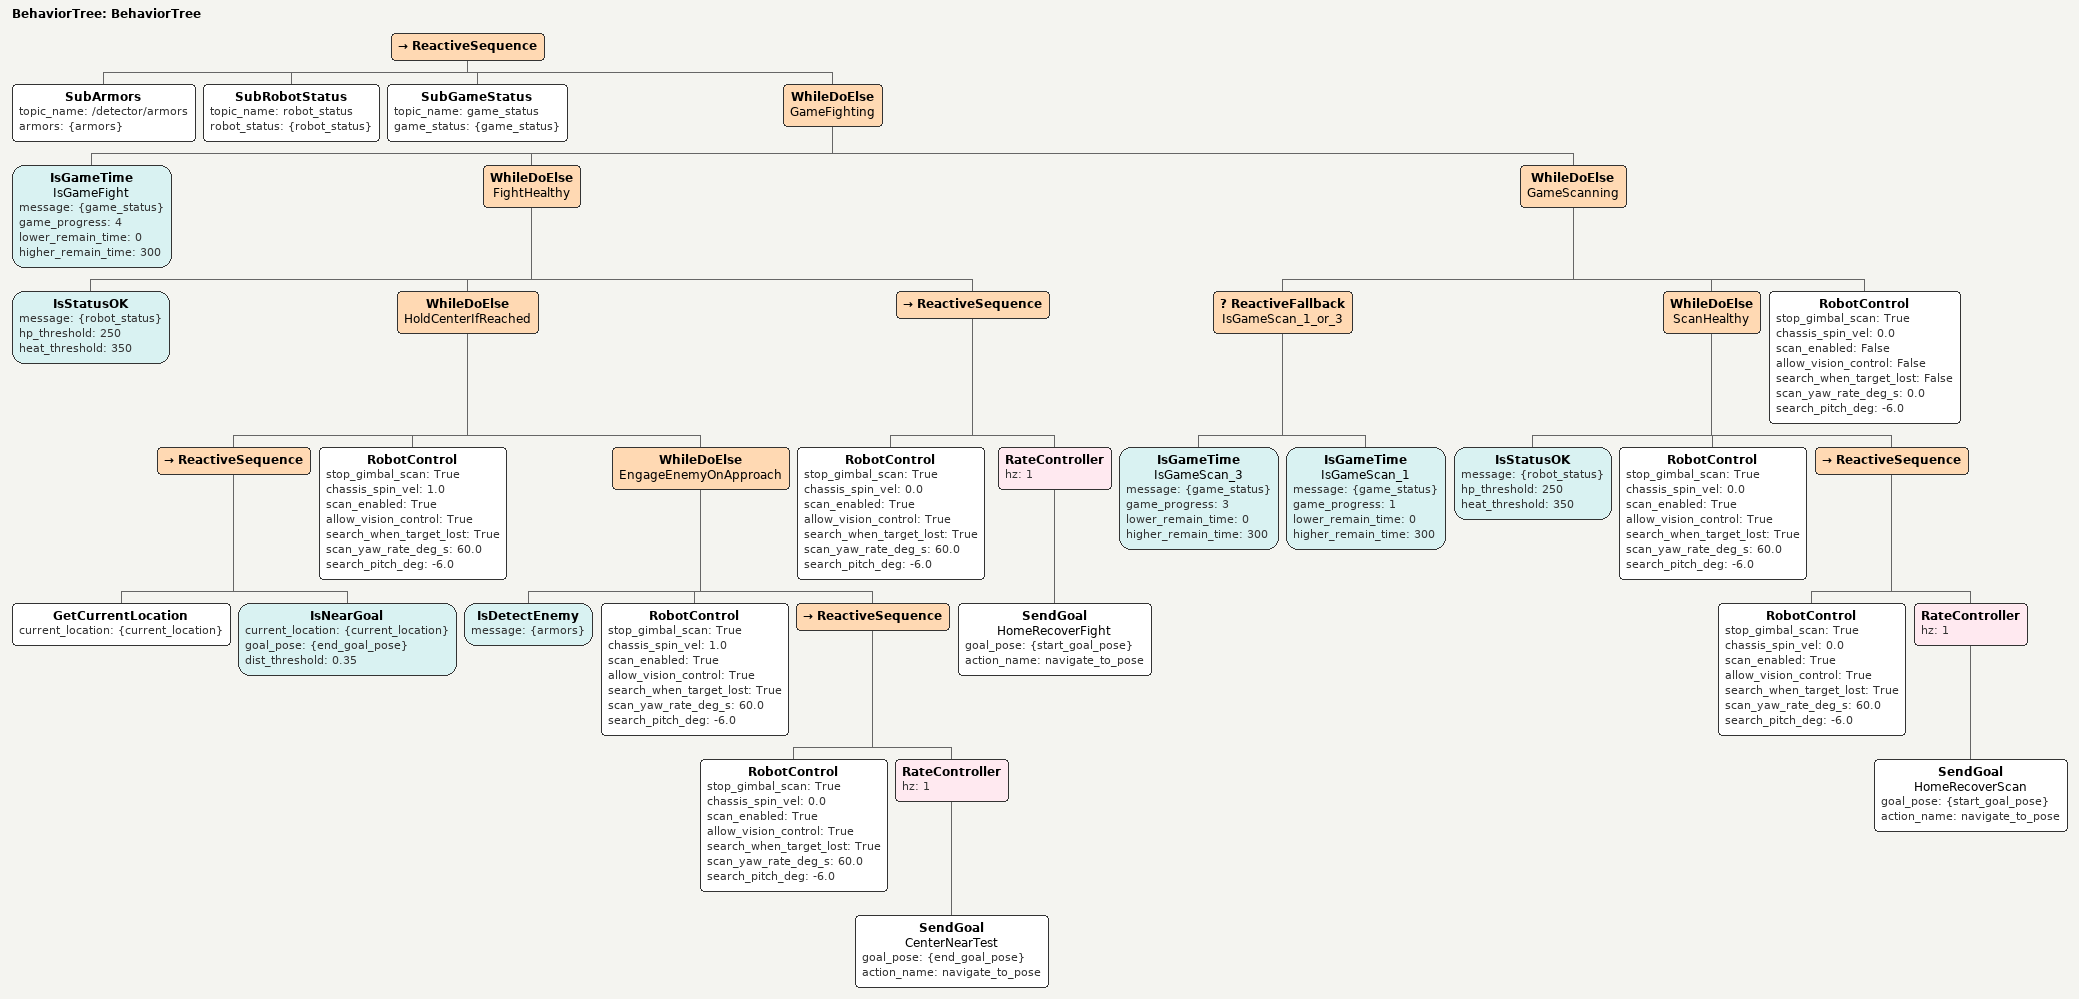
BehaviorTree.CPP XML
<?xml version="1.0" encoding="UTF-8"?>
<root BTCPP_format="4"
      main_tree_to_execute="BehaviorTree">
  <BehaviorTree ID="BehaviorTree">
    <ReactiveSequence>
      <SubArmors topic_name="/detector/armors"
                 armors="{armors}"/>
      <SubRobotStatus topic_name="robot_status"
                      robot_status="{robot_status}"/>
      <SubGameStatus topic_name="game_status"
                     game_status="{game_status}"/>
      <WhileDoElse name="GameFighting">
        <IsGameTime name="IsGameFight"
                    message="{game_status}"
                    game_progress="4"
                    lower_remain_time="0"
                    higher_remain_time="300"/>
        <WhileDoElse name="FightHealthy">
          <IsStatusOK message="{robot_status}"
                      hp_threshold="250"
                      heat_threshold="350"/>
          <WhileDoElse name="HoldCenterIfReached">
            <ReactiveSequence>
              <GetCurrentLocation current_location="{current_location}"/>
              <IsNearGoal current_location="{current_location}"
                          goal_pose="{end_goal_pose}"
                          dist_threshold="0.35"/>
            </ReactiveSequence>
            <RobotControl stop_gimbal_scan="True"
                          chassis_spin_vel="1.0"
                          scan_enabled="True"
                          allow_vision_control="True"
                          search_when_target_lost="True"
                          scan_yaw_rate_deg_s="60.0"
                          search_pitch_deg="-6.0"/>
            <WhileDoElse name="EngageEnemyOnApproach">
              <IsDetectEnemy message="{armors}"/>
              <RobotControl stop_gimbal_scan="True"
                            chassis_spin_vel="1.0"
                            scan_enabled="True"
                            allow_vision_control="True"
                            search_when_target_lost="True"
                            scan_yaw_rate_deg_s="60.0"
                            search_pitch_deg="-6.0"/>
              <ReactiveSequence>
                <RobotControl stop_gimbal_scan="True"
                              chassis_spin_vel="0.0"
                              scan_enabled="True"
                              allow_vision_control="True"
                              search_when_target_lost="True"
                              scan_yaw_rate_deg_s="60.0"
                              search_pitch_deg="-6.0"/>
                <RateController hz="1">
                  <SendGoal name="CenterNearTest"
                            goal_pose="{end_goal_pose}"
                            action_name="navigate_to_pose"/>
                </RateController>
              </ReactiveSequence>
            </WhileDoElse>
          </WhileDoElse>
          <ReactiveSequence>
            <RobotControl stop_gimbal_scan="True"
                          chassis_spin_vel="0.0"
                          scan_enabled="True"
                          allow_vision_control="True"
                          search_when_target_lost="True"
                          scan_yaw_rate_deg_s="60.0"
                          search_pitch_deg="-6.0"/>
            <RateController hz="1">
              <SendGoal name="HomeRecoverFight"
                        goal_pose="{start_goal_pose}"
                        action_name="navigate_to_pose"/>
            </RateController>
          </ReactiveSequence>
        </WhileDoElse>
        <WhileDoElse name="GameScanning">
          <ReactiveFallback name="IsGameScan_1_or_3">
            <IsGameTime name="IsGameScan_3"
                        message="{game_status}"
                        game_progress="3"
                        lower_remain_time="0"
                        higher_remain_time="300"/>
            <IsGameTime name="IsGameScan_1"
                        message="{game_status}"
                        game_progress="1"
                        lower_remain_time="0"
                        higher_remain_time="300"/>
          </ReactiveFallback>
          <WhileDoElse name="ScanHealthy">
            <IsStatusOK message="{robot_status}"
                        hp_threshold="250"
                        heat_threshold="350"/>
            <RobotControl stop_gimbal_scan="True"
                          chassis_spin_vel="0.0"
                          scan_enabled="True"
                          allow_vision_control="True"
                          search_when_target_lost="True"
                          scan_yaw_rate_deg_s="60.0"
                          search_pitch_deg="-6.0"/>
            <ReactiveSequence>
              <RobotControl stop_gimbal_scan="True"
                            chassis_spin_vel="0.0"
                            scan_enabled="True"
                            allow_vision_control="True"
                            search_when_target_lost="True"
                            scan_yaw_rate_deg_s="60.0"
                            search_pitch_deg="-6.0"/>
              <RateController hz="1">
                <SendGoal name="HomeRecoverScan"
                          goal_pose="{start_goal_pose}"
                          action_name="navigate_to_pose"/>
              </RateController>
            </ReactiveSequence>
          </WhileDoElse>
          <RobotControl stop_gimbal_scan="True"
                        chassis_spin_vel="0.0"
                        scan_enabled="False"
                        allow_vision_control="False"
                        search_when_target_lost="False"
                        scan_yaw_rate_deg_s="0.0"
                        search_pitch_deg="-6.0"/>
        </WhileDoElse>
      </WhileDoElse>
    </ReactiveSequence>
  </BehaviorTree>

</root>
